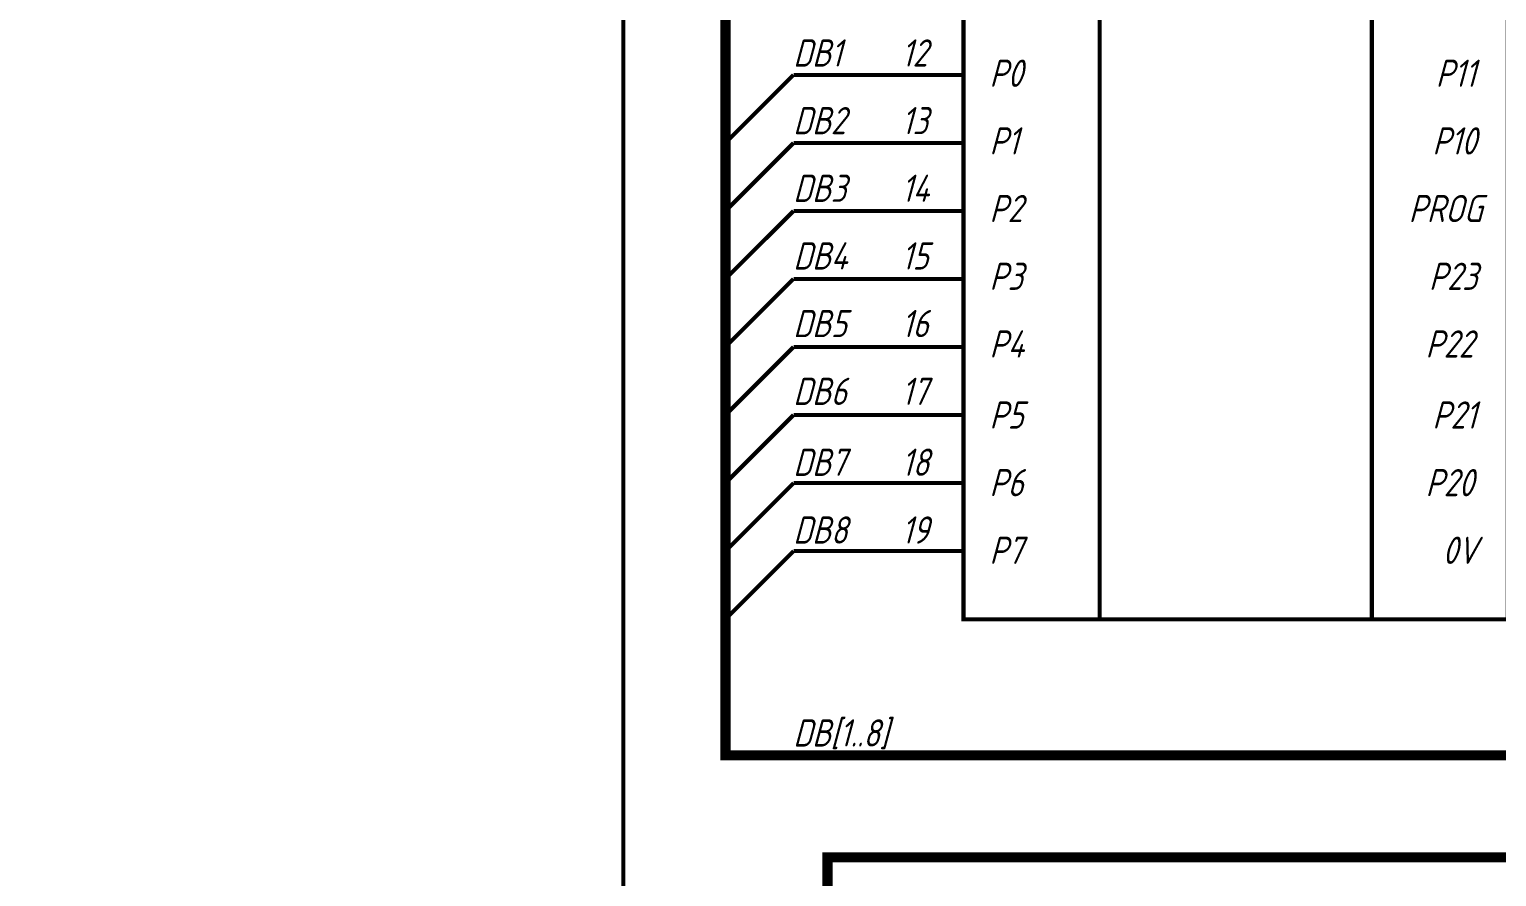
# Model space of a CAD drawing. Extents: x 196 to 1101, y 70 to 664.
# Drawn here: x 458.4 to 566.2, y 482.3 to 544.5 of the extents above; entities that cross this region are included whole.
import ezdxf

# ---------------------------------------------------------------- set-up
doc = ezdxf.new("R2010")
doc.units = 0
doc.header["$MEASUREMENT"] = 0
doc.layers.add('Sheet', color=255, linetype='CONTINUOUS')
doc.styles.add('GOST type A0', font='', dxfattribs={"oblique": 15, "height": 3.5})
doc.styles.get('GOST type A0').set_extended_font_data('GOST type A')

msp = doc.modelspace()

# ---------------------------------------------------------------- linework, layer by layer
at = {"layer": 'Sheet', "const_width": 0.3}
msp.add_lwpolyline([(527.02, 601.18), (567, 601.18), (567, 501.17), (527.02, 501.17), (527.02, 601.18)], close=True, dxfattribs=at)
at = {"layer": 'Sheet'}
for points, const_width in [([(537.02, 601.18), (537.02, 501.17)], 0.3), ([(557.02, 501.17), (557.02, 601.18)], 0.3), ([(524.52, 581.17), (502.03, 581.17), (502.03, 476.18), (467.05, 476.18), (458.54, 476.18)], 0.3), ([(587, 581.17), (587, 483.68), (517.03, 483.68), (517.03, 466.18), (517.03, 426.18)], 0.749), ([(611.98, 276.17), (611.98, 326.17), (616.98, 331.18), (616.98, 491.17), (509.53, 491.17), (509.53, 556.18)], 0.749), ([(514.53, 541.17), (509.53, 536.17)], 0.3), ([(524.52, 541.17), (514.53, 541.17), (514.53, 541.17)], 0.3), ([(527.02, 541.17), (524.52, 541.17)], 0.3), ([(514.53, 536.17), (509.53, 531.17)], 0.3), ([(524.52, 536.17), (514.53, 536.17), (514.53, 536.17)], 0.3), ([(527.02, 536.17), (524.52, 536.17)], 0.3), ([(514.53, 531.17), (509.53, 526.18)], 0.3), ([(524.52, 531.17), (514.53, 531.17), (514.53, 531.17)], 0.3), ([(527.02, 531.17), (524.52, 531.17)], 0.3), ([(514.53, 526.18), (509.53, 521.18)], 0.3), ([(524.52, 526.18), (514.53, 526.18), (514.53, 526.18)], 0.3), ([(527.02, 526.18), (524.52, 526.18)], 0.3), ([(514.53, 521.18), (509.53, 516.18)], 0.3), ([(524.52, 521.18), (514.53, 521.18), (514.53, 521.18)], 0.3), ([(527.02, 521.18), (524.52, 521.18)], 0.3), ([(514.53, 516.18), (509.53, 511.18)], 0.3), ([(524.52, 516.18), (514.53, 516.18), (514.53, 516.18)], 0.3), ([(527.02, 516.18), (524.52, 516.18)], 0.3), ([(514.53, 511.18), (509.53, 506.18)], 0.3), ([(524.52, 511.18), (514.53, 511.18)], 0.3), ([(527.02, 511.18), (524.52, 511.18)], 0.3), ([(514.53, 506.18), (509.53, 501.17)], 0.3), ([(524.52, 506.18), (514.53, 506.18), (514.53, 506.18)], 0.3), ([(527.02, 506.18), (524.52, 506.18)], 0.3)]:
    msp.add_lwpolyline(points, dxfattribs=dict(at, const_width=const_width))

# ---------------------------------------------------------------- texts
at = {"layer": 'Sheet', "style": 'GOST type A0', "oblique": 15}
for s, p in [('DB1', (514.51, 541.78)), ('12', (522.47, 541.78)), ('P0', (528.93, 540.29)), ('P11', (561.72, 540.29)), ('DB2', (514.51, 536.81)), ('13', (522.47, 536.81)), ('P1', (528.93, 535.32)), ('P10', (561.47, 535.32)), ('DB3', (514.51, 531.84)), ('14', (522.47, 531.84)), ('P2', (528.93, 530.35)), ('PROG', (559.73, 530.35)), ('DB4', (514.51, 526.87)), ('15', (522.47, 526.87)), ('P3', (528.93, 525.37)), ('P23', (561.22, 525.37)), ('DB5', (514.51, 521.9)), ('16', (522.47, 521.9)), ('P4', (528.93, 520.4)), ('P22', (560.97, 520.4)), ('DB6', (514.51, 516.92)), ('17', (522.47, 516.92)), ('P5', (528.93, 515.18)), ('P21', (561.47, 515.18)), ('DB7', (514.51, 511.71)), ('18', (522.47, 511.71)), ('P6', (528.93, 510.21)), ('P20', (560.97, 510.21)), ('DB8', (514.51, 506.73)), ('19', (522.47, 506.73)), ('P7', (528.93, 505.24)), ('0V', (562.22, 505.24)), ('DB[1..8]', (514.51, 491.82))]:
    msp.add_text(s, height=2, dxfattribs=at).set_placement(p)

doc.saveas('drawing.dxf')
